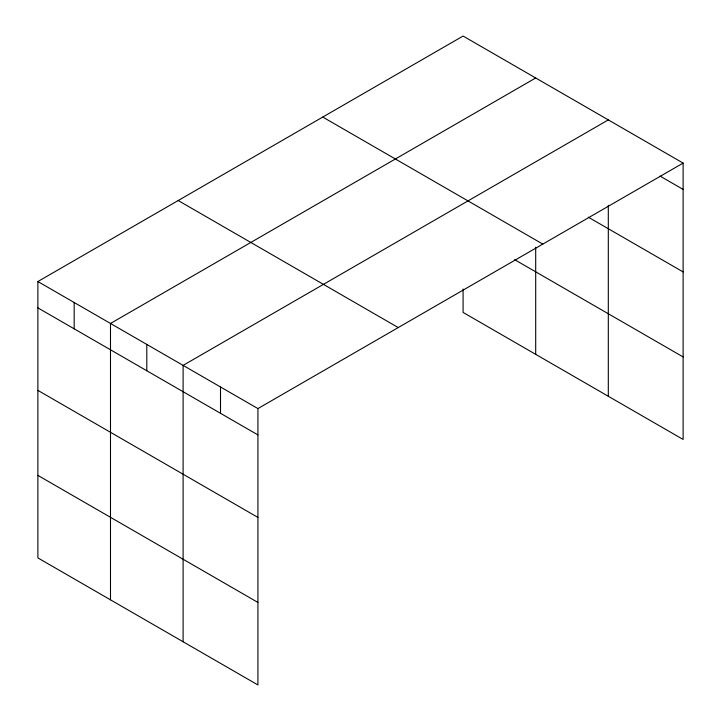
<?xml version="1.0" encoding="UTF-8"?>
<svg xmlns="http://www.w3.org/2000/svg" width="721" height="721" viewBox="0 0 721 721"><rect width="100%" height="100%" fill="white"/><g stroke="black" fill="none" stroke-linecap="round" stroke-linejoin="round"><path stroke-width="1.08" d="M608.308 205.314L608.308 396.262M463.08 289.004L463.08 312.418L683.12 439.459L683.12 163.09L463.08 36.05L37.88 281.541L37.88 557.91L257.92 684.95L257.92 408.582L37.88 281.541M535.694 77.976L110.493 323.468L110.493 599.836M608.308 119.893L183.107 365.385L183.107 641.753M257.92 408.582L683.12 163.09M660.103 176.122L683.12 189.416M588.246 217.147L683.12 271.925M322.765 117.063L542.805 244.104M514.677 259.695L683.12 356.94M178.195 200.528L398.235 327.568M37.88 307.867L257.92 434.907M37.88 390.376L257.92 517.417M37.88 475.391L257.92 602.432M535.694 247.222L535.694 354.344M220.509 386.988L220.509 413.304M146.796 344.422L146.796 370.747M74.182 302.505L74.182 328.83"/></g></svg>
